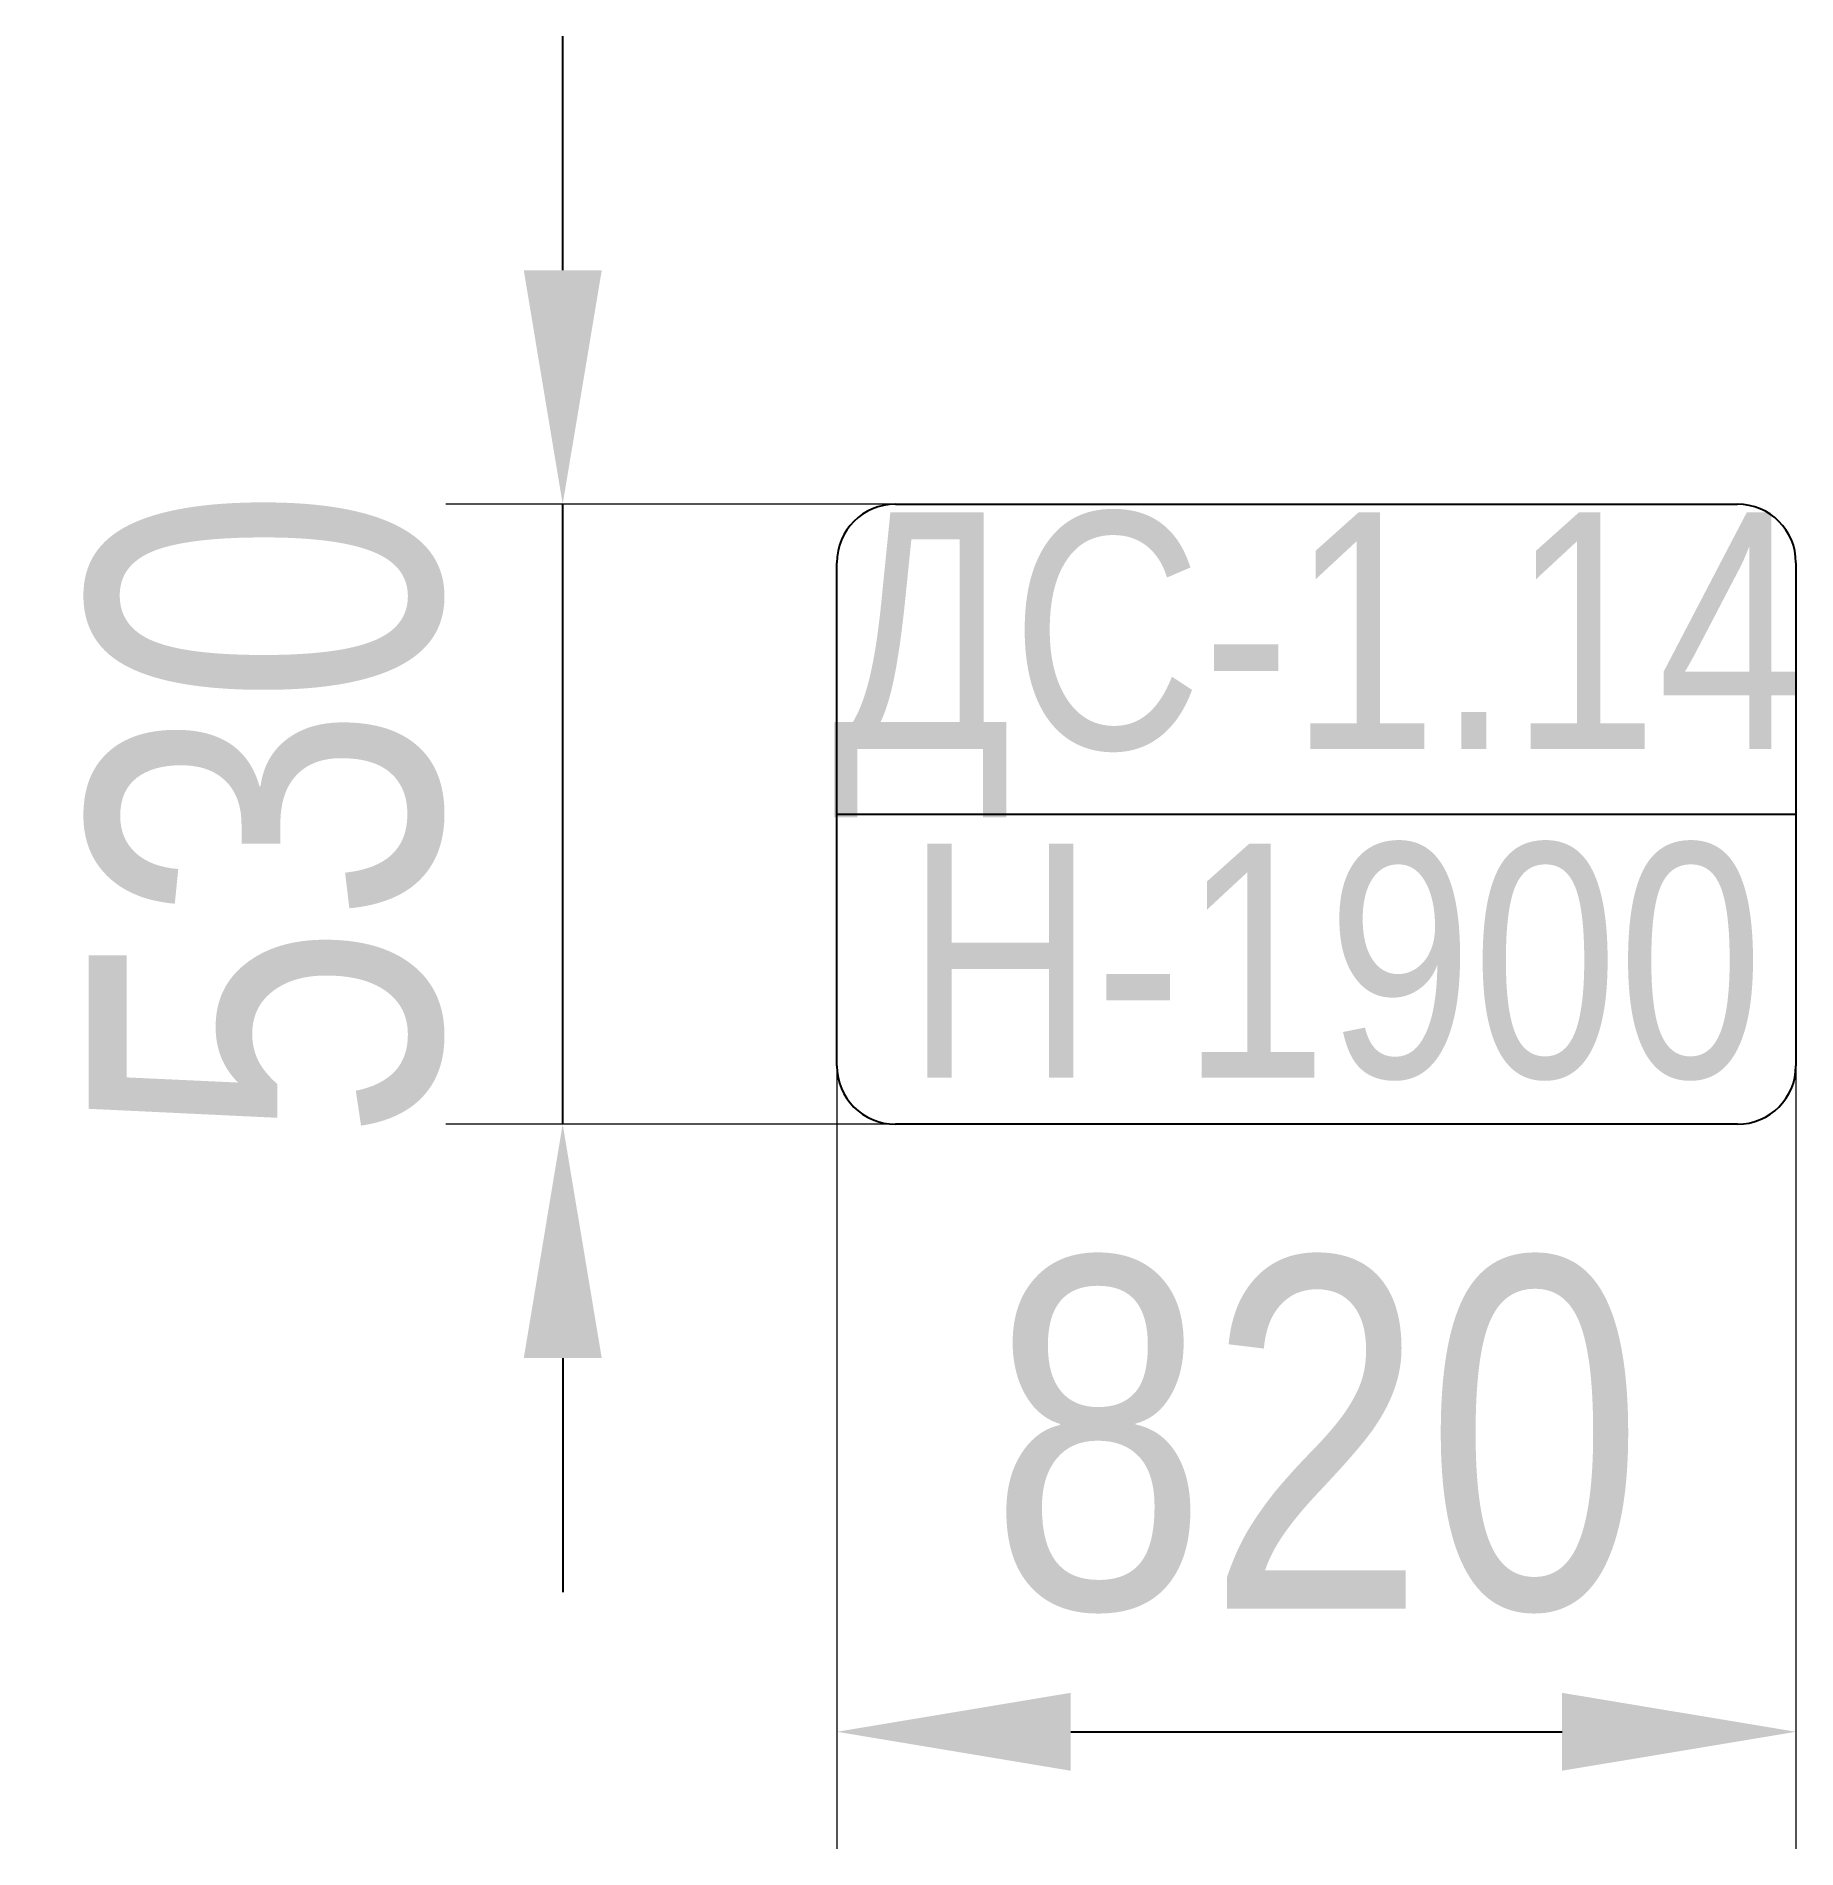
# Model space of a CAD drawing. Header units: millimetres. Extents: x -1061 to 444, y -895 to 654.
import ezdxf

# ---------------------------------------------------------------- set-up
doc = ezdxf.new("R2010")
doc.units = ezdxf.units.MM
for name, color, linetype in [('DIKOM_АРТИКУЛ', 7, 'Continuous'), ('DIKOM_ОБЪЕКТ', 7, 'Continuous'), ('DIKOM_РАЗМЕР_ОБЪЕКТА', 7, 'Continuous')]:
    doc.layers.add(name, color=color, linetype=linetype)
doc.styles.add('style1', font='arial.ttf', dxfattribs={"width": 0.8})
doc.dimstyles.new('1-50', dxfattribs={"dimtxt": 300, "dimasz": 200, "dimexe": 100, "dimexo": 0, "dimgap": 100, "dimtad": 1, "dimdec": 0, "dimtxsty": 'style1', "dimcen": 0, "dimclrd": 7, "dimclre": 7, "dimadec": 1, "dimazin": 2, "dimtfac": 1, "dimtdec": 0, "dimtmove": 0, "dimatfit": 3, "dimfxl": 0, "dimlwd": 25, "dimlwe": 18, "dimarcsym": 0})

# ---------------------------------------------------------------- blocks, each defined once
blk = doc.blocks.new('*D83')
at = {"layer": 'Defpoints', "color": 0, "transparency": 16777216}
for p in [(-376.4, -146.8), (443.6, -146.8), (443.6, -795.5)]:
    blk.add_point(p, dxfattribs=at)
at = {"layer": 'DIKOM_РАЗМЕР_ОБЪЕКТА', "color": 7, "lineweight": 18, "transparency": 16777216}
for p, q in [((-376.4, -146.8), (-376.4, -895.5)), ((443.6, -146.8), (443.6, -895.5))]:
    blk.add_line(p, q, dxfattribs=at)
at = {"layer": 'DIKOM_РАЗМЕР_ОБЪЕКТА', "color": 7, "lineweight": 25, "transparency": 16777216}
blk.add_line((-176.4, -795.5), (243.6, -795.5), dxfattribs=at)
at = {"layer": 'DIKOM_РАЗМЕР_ОБЪЕКТА', "color": 7, "transparency": 16777216}
for points in [[(-176.4, -762.2), (-176.4, -828.8), (-376.4, -795.5)], [(243.6, -762.2), (243.6, -828.8), (443.6, -795.5)]]:
    blk.add_solid(points, dxfattribs=at)
at = {"layer": 'DIKOM_РАЗМЕР_ОБЪЕКТА', "color": 0, "transparency": 16777216, "insert": (33.6, -542.3), "char_height": 300, "attachment_point": 5, "style": 'style1'}
blk.add_mtext('820', dxfattribs=at)
blk = doc.blocks.new('*D84')
at = {"layer": 'Defpoints', "color": 0, "transparency": 16777216}
for p in [(-610.8, 253.9), (-34.3, 253.9), (-34.3, -276.1)]:
    blk.add_point(p, dxfattribs=at)
at = {"layer": 'DIKOM_РАЗМЕР_ОБЪЕКТА', "color": 7, "lineweight": 25, "transparency": 16777216}
for p, q in [((-610.8, 453.9), (-610.8, 653.9)), ((-610.8, -276.1), (-610.8, 253.9)), ((-610.8, -476.1), (-610.8, -676.1))]:
    blk.add_line(p, q, dxfattribs=at)
at = {"layer": 'DIKOM_РАЗМЕР_ОБЪЕКТА', "color": 7, "lineweight": 18, "transparency": 16777216}
for p, q in [((-34.3, 253.9), (-710.8, 253.9)), ((-34.3, -276.1), (-710.8, -276.1))]:
    blk.add_line(p, q, dxfattribs=at)
at = {"layer": 'DIKOM_РАЗМЕР_ОБЪЕКТА', "color": 7, "transparency": 16777216}
for points in [[(-644.1, 453.9), (-577.4, 453.9), (-610.8, 253.9)], [(-644.1, -476.1), (-577.4, -476.1), (-610.8, -276.1)]]:
    blk.add_solid(points, dxfattribs=at)
at = {"layer": 'DIKOM_РАЗМЕР_ОБЪЕКТА', "color": 0, "transparency": 16777216, "insert": (-864, -11.1), "char_height": 300, "attachment_point": 5, "rotation": 90, "style": 'style1'}
blk.add_mtext('530', dxfattribs=at)

msp = doc.modelspace()

# ---------------------------------------------------------------- linework, layer by layer
at = {"layer": 'DIKOM_ОБЪЕКТ'}
for p, q in [((-326.4, 253.9), (393.6, 253.9)), ((-376.4, -226.1), (-376.4, 203.9)), ((443.6, 203.9), (443.6, -226.1)), ((-376.4, -11.1), (443.6, -11.1)), ((393.6, -276.1), (-326.4, -276.1))]:
    msp.add_line(p, q, dxfattribs=at)
for centre, start, end in [((-326.4, 203.9), 90, 180), ((393.6, 203.9), 0, 90), ((-326.4, -226.1), 180, 270), ((393.6, -226.1), 270, 0)]:
    msp.add_arc(centre, 50, start, end, dxfattribs=at)

# ---------------------------------------------------------------- texts
at = {"layer": 'DIKOM_АРТИКУЛ', "insert": (-380.3, 246.9), "char_height": 202.19, "width": 2732.336, "attachment_point": 1, "style": 'style1'}
msp.add_mtext('{\\fArial|b0|i0|c204|p34;ДС}-1.14', dxfattribs=at)
at = {"layer": 'DIKOM_РАЗМЕР_ОБЪЕКТА', "insert": (-317.4, -36.2), "char_height": 200, "width": 3543.223, "attachment_point": 1, "style": 'style1'}
msp.add_mtext('H-1900', dxfattribs=at)

# ---------------------------------------------------------------- dimensions: what is measured, and where the dimension line sits
at = {"layer": 'DIKOM_РАЗМЕР_ОБЪЕКТА'}
dim = msp.add_linear_dim(base=(-610.8, 253.9), p1=(-34.3, -276.1), p2=(-34.3, 253.9), angle=90, dimstyle='1-50', dxfattribs=at)
dim.commit()
dim.dimension.update_dxf_attribs({"geometry": '*D84', "text_midpoint": (-610.8, -11.1), "dimtype": 160})
dim = msp.add_linear_dim(base=(443.6, -795.5), p1=(-376.4, -146.8), p2=(443.6, -146.8), dimstyle='1-50', dxfattribs=at)
dim.commit()
dim.dimension.update_dxf_attribs({"geometry": '*D83', "text_midpoint": (33.6, -795.5), "dimtype": 160})

doc.saveas('drawing.dxf')
